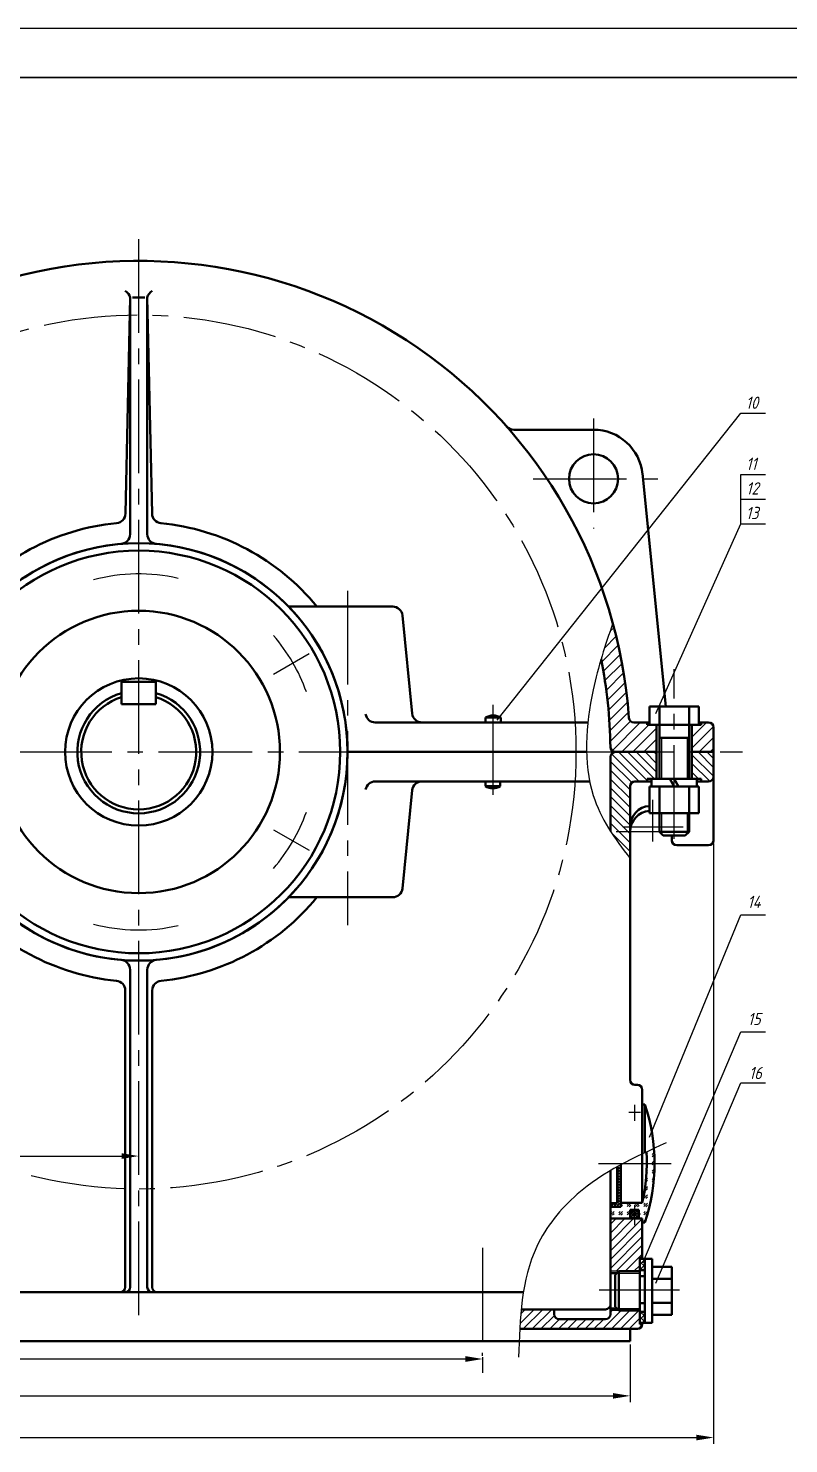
# Model space of a CAD drawing. Header units: millimetres. Extents: x 193 to 2720, y 325 to 2799.
# Drawn here: x 2154.4 to 2309.2, y 775.3 to 1063.5 of the extents above; entities that cross this region are included whole.
import ezdxf

# ---------------------------------------------------------------- set-up
doc = ezdxf.new("R2010")
doc.units = ezdxf.units.MM
doc.linetypes.add('CENTER2', pattern=[28.575, 19.05, -3.175, 3.175, -3.175])
for name, color, linetype in [('标注', 191, 'Continuous'), ('点划线', 151, 'CENTER2'), ('细实线', 7, 'Continuous')]:
    doc.layers.add(name, color=color, linetype=linetype)
doc.layers.add('粗实线', color=7, linetype='Continuous', lineweight=50)
doc.layers.add('轮廓线', color=7, linetype='Continuous', lineweight=35)
doc.styles.get("Standard").update_dxf_attribs({"font": 'gbeitc.shx', "bigfont": 'gbcbig.shx'})
doc.dimstyles.new('副本 ISO-25_处理缩放', dxfattribs={"dimtxt": 3, "dimasz": 3.5, "dimexe": 1.25, "dimexo": 0.625, "dimtad": 1, "dimtoh": 1, "dimlfac": 2, "dimtxsty": 'Standard', "dimcen": 2.5, "dimadec": 0, "dimazin": 0, "dimtfac": 1, "dimtmove": 0, "dimatfit": 3, "dimfxl": 1, "dimarcsym": 0})
pattern_1 = [(45, (1850.3625, 264.5658), (-0.8980256, 0.8980256), [])]
pattern_2 = [(45, (1850.36253, 264.5658), (-0.280633, 0.280633), []), (135, (1850.36253, 264.5658), (-0.280633, -0.280633), [])]

# ---------------------------------------------------------------- blocks, each defined once
blk = doc.blocks.new('*D55')
at = {"layer": 'Defpoints', "color": 0, "transparency": 16777216}
for p in [(2022.9, 792.58), (2246.9, 792.58), (2246.9, 792.58)]:
    blk.add_point(p, dxfattribs=at)
at = {"layer": '标注', "color": 0, "lineweight": -2, "transparency": 16777216}
for p, q in [((2022.9, 793.2), (2022.9, 793.83)), ((2246.9, 793.2), (2246.9, 793.83)), ((2026.4, 792.58), (2243.4, 792.58))]:
    blk.add_line(p, q, dxfattribs=at)
at = {"layer": '标注', "color": 0, "transparency": 16777216}
for points in [[(2026.4, 793.16), (2026.4, 791.99), (2022.9, 792.58)], [(2243.4, 793.16), (2243.4, 791.99), (2246.9, 792.58)]]:
    blk.add_solid(points, dxfattribs=at)
at = {"layer": '标注', "color": 0, "transparency": 16777216, "insert": (2134.9, 794.7), "char_height": 3, "attachment_point": 5}
blk.add_mtext('448', dxfattribs=at)
blk = doc.blocks.new('*D56')
at = {"layer": 'Defpoints', "color": 0, "transparency": 16777216}
for p in [(1992.9, 796.19), (2276.9, 796.19), (2276.9, 785.07)]:
    blk.add_point(p, dxfattribs=at)
at = {"layer": '标注', "color": 0, "lineweight": -2, "transparency": 16777216}
for p, q in [((1992.9, 795.56), (1992.9, 783.82)), ((2276.9, 795.56), (2276.9, 783.82)), ((1996.4, 785.07), (2273.4, 785.07))]:
    blk.add_line(p, q, dxfattribs=at)
at = {"layer": '标注', "color": 0, "transparency": 16777216}
for points in [[(1996.4, 785.65), (1996.4, 784.49), (1992.9, 785.07)], [(2273.4, 785.65), (2273.4, 784.49), (2276.9, 785.07)]]:
    blk.add_solid(points, dxfattribs=at)
at = {"layer": '标注', "color": 0, "transparency": 16777216, "insert": (2134.9, 787.2), "char_height": 3, "attachment_point": 5}
blk.add_mtext('568', dxfattribs=at)
blk = doc.blocks.new('*D57')
at = {"layer": 'Defpoints', "color": 0, "transparency": 16777216}
for p in [(1975.9, 897.19), (2293.9, 898.19), (2293.9, 776.58)]:
    blk.add_point(p, dxfattribs=at)
at = {"layer": '标注', "color": 0, "lineweight": -2, "transparency": 16777216}
for p, q in [((1975.9, 896.56), (1975.9, 775.33)), ((2293.9, 897.56), (2293.9, 775.33)), ((1979.4, 776.58), (2290.4, 776.58))]:
    blk.add_line(p, q, dxfattribs=at)
at = {"layer": '标注', "color": 0, "transparency": 16777216}
for points in [[(1979.4, 777.16), (1979.4, 776), (1975.9, 776.58)], [(2290.4, 777.16), (2290.4, 776), (2293.9, 776.58)]]:
    blk.add_solid(points, dxfattribs=at)
at = {"layer": '标注', "color": 0, "transparency": 16777216, "insert": (2134.9, 778.71), "char_height": 3, "attachment_point": 5}
blk.add_mtext('636', dxfattribs=at)
blk = doc.blocks.new('*D66')
at = {"layer": 'Defpoints', "color": 0, "transparency": 16777216}
for p in [(2058.9, 833.9), (2176.9, 833.9), (2176.9, 833.9)]:
    blk.add_point(p, dxfattribs=at)
at = {"layer": '标注', "color": 0, "lineweight": -2, "transparency": 16777216}
for p, q in [((2058.9, 834.53), (2058.9, 835.15)), ((2062.4, 833.9), (2173.4, 833.9)), ((2176.9, 834.53), (2176.9, 835.15))]:
    blk.add_line(p, q, dxfattribs=at)
at = {"layer": '标注', "color": 0, "transparency": 16777216}
for points in [[(2062.4, 834.48), (2062.4, 833.32), (2058.9, 833.9)], [(2173.4, 834.48), (2173.4, 833.32), (2176.9, 833.9)]]:
    blk.add_solid(points, dxfattribs=at)
at = {"layer": '标注', "color": 0, "transparency": 16777216, "insert": (2117.9, 836.03), "char_height": 3, "width": 6.5, "attachment_point": 5}
blk.add_mtext('236%%P0.036', dxfattribs=at)

msp = doc.modelspace()

# ---------------------------------------------------------------- hatches: boundary and pattern name
at = {"layer": '细实线', "transparency": 33554687}
h = msp.add_hatch(dxfattribs=at)
h.set_pattern_fill('ANSI31', color=256, scale=0.5)
h.set_pattern_definition([(45, (1850.3625, 264.5658), (-1.122532, 1.122532), [])])
edge = h.paths.add_edge_path()
edge.add_spline(control_points=[(2273.4044, 942.3946), (2272.5476, 940.0005), (2271.7374, 937.582), (2271.0144, 935.1177)], knot_values=[17.5602873, 17.5602873, 17.5602873, 17.5602873, 32.88659148, 32.88659148, 32.88659148, 32.88659148], degree=3, periodic=0)
edge.add_arc((2176.8989, 916.1897), 96, 0.590689, 11.371336, ccw=False)
edge.add_arc((2273.8938, 917.1897), 1, 180.590689, 270)
edge.add_line((2273.8938, 916.1897), (2282.2989, 916.1897))
edge.add_line((2282.2989, 916.1897), (2282.2989, 921.6897))
edge.add_line((2282.2989, 921.6897), (2280.3989, 921.6897))
edge.add_line((2280.3989, 921.6897), (2280.3989, 922.1897))
edge.add_line((2280.3989, 922.1897), (2277.6561, 922.1897))
edge.add_arc((2277.6561, 923.1897), 1, 183.974181, 270, ccw=False)
edge.add_arc((2176.8989, 916.1897), 100, 3.974181, 15.191706)
h.paths.add_polyline_path([(2293.8989, 921.1897, 0.41421356), (2292.8989, 922.1897), (2291.3989, 922.1897), (2291.3989, 921.6897), (2289.4989, 921.6897), (2289.4989, 916.1897), (2293.8989, 916.1897)])
h = msp.add_hatch(dxfattribs=at)
h.set_pattern_fill('ANSI31', color=256, scale=0.4, angle=90)
h.set_pattern_definition([(135, (1850.3625, 264.5658), (-0.8980256, -0.8980256), [])])
edge = h.paths.add_edge_path()
edge.add_line((2282.2989, 916.1897), (2273.8989, 916.1897))
edge.add_arc((2273.8989, 915.1897), 1, 90, 180)
edge.add_line((2272.8989, 915.1897), (2272.8989, 900.0669))
edge.add_spline(control_points=[(2272.8989, 900.0669), (2274.0955, 898.1687), (2275.457, 896.3316), (2276.8989, 894.5243)], knot_values=[105.15686779, 105.15686779, 105.15686779, 105.15686779, 118.67335354, 118.67335354, 118.67335354, 118.67335354], degree=3, periodic=0)
edge.add_line((2276.8989, 894.5243), (2276.8989, 909.1897))
edge.add_arc((2277.8989, 909.1897), 1, 90, 180, ccw=False)
edge.add_line((2277.8989, 910.1897), (2280.3989, 910.1897))
edge.add_line((2280.3989, 910.1897), (2280.3989, 910.6897))
edge.add_line((2280.3989, 910.6897), (2282.2989, 910.6897))
edge.add_line((2282.2989, 910.6897), (2282.2989, 916.1897))
h.paths.add_polyline_path([(2293.8989, 916.1897), (2289.4989, 916.1897), (2289.4989, 910.6897), (2291.3989, 910.6897), (2291.3989, 910.1897), (2292.8989, 910.1897, 0.41421356), (2293.8989, 911.1897)])
h = msp.add_hatch(dxfattribs=at)
h.set_pattern_fill('GOST_GLASS', color=256, scale=0.2)
h.set_pattern_definition([(45, (1850.3625, 260.2077), (1.6970563, 0), [1, -1.4]), (45, (1850.7868, 260.2077), (1.6970563, 0), [0.4, -2]), (45, (1850.3625, 260.632), (1.6970563, 0), [0.4, -2])])
h.paths.add_polyline_path([(2281.8989, 832.4042), (2280.3143, 832.4042, -0.05702596), (2279.3989, 824.4042), (2277.8208, 824.4042), (2277.8208, 822.9292), (2278.7083, 822.9292), (2278.7083, 822.0417), (2278.7083, 821.1542), (2279.3989, 821.1542), (2279.3989, 820.4042), (2279.8989, 820.4042, 0.08276253)])
h.paths.add_polyline_path([(2276.9333, 822.9292), (2277.8208, 822.9292), (2277.8208, 824.4042), (2275.0239, 824.4042), (2275.0239, 823.5292), (2272.8989, 823.5292), (2272.8989, 821.1542), (2276.9333, 821.1542), (2276.9333, 822.0417)])
edge = h.paths.add_edge_path()
edge.add_line((2280.5463, 834.8456), (2280.2439, 834.6361))
edge.add_arc((2244.8989, 832.4042), 35.4154, 0, 3.613292, ccw=False)
edge.add_line((2280.3143, 832.4042), (2281.8989, 832.4042))
edge.add_arc((2244.8989, 832.4042), 37, 0, 5.09105)
edge.add_line((2281.753, 835.6875), (2281.4517, 835.4765))
edge.add_line((2281.4517, 835.4765), (2281.1502, 835.2659))
edge.add_line((2281.1502, 835.2659), (2280.8484, 835.0556))
edge.add_line((2280.8484, 835.0556), (2280.5463, 834.8456))
h = msp.add_hatch(dxfattribs=at)
h.set_pattern_fill('ANSI37', color=256, scale=0.125)
h.set_pattern_definition(pattern_2)
edge = h.paths.add_edge_path()
edge.add_spline(control_points=[(2275.0239, 832.1185), (2274.773, 831.9829), (2274.523, 831.846), (2274.2739, 831.7075)], knot_values=[20.33600652, 20.33600652, 20.33600652, 20.33600652, 22.04341974, 22.04341974, 22.04341974, 22.04341974], degree=3, periodic=0)
edge.add_line((2274.2739, 831.7075), (2274.2739, 824.2792))
edge.add_line((2274.2739, 824.2792), (2272.8989, 824.2792))
edge.add_line((2272.8989, 824.2792), (2272.8989, 823.5292))
edge.add_line((2272.8989, 823.5292), (2275.0239, 823.5292))
edge.add_line((2275.0239, 823.5292), (2275.0239, 832.1185))
h = msp.add_hatch(dxfattribs=at)
h.set_pattern_fill('ANSI37', color=256, scale=0.125)
h.set_pattern_definition(pattern_2)
h.paths.add_polyline_path([(2277.8208, 822.9292, 0.41421356), (2276.9333, 822.0417), (2277.8208, 822.0417)])
h.paths.add_polyline_path([(2277.8208, 822.9292), (2277.8208, 822.0417), (2278.7083, 822.0417, 0.41421356)])
h.paths.add_polyline_path([(2278.7083, 822.0417), (2277.8208, 822.0417), (2277.8208, 821.1542, 0.41421356)])
h.paths.add_polyline_path([(2277.8208, 822.0417), (2276.9333, 822.0417, 0.41421356), (2277.8208, 821.1542)])
h = msp.add_hatch(dxfattribs=at)
h.set_pattern_fill('ANSI31', color=256, scale=0.4)
h.set_pattern_definition(pattern_1)
h.paths.add_polyline_path([(2272.8989, 810.4397), (2274.6489, 810.4397), (2276.8989, 810.4397), (2278.8989, 810.4397), (2278.8989, 813.1897), (2279.3989, 813.1897), (2279.3989, 813.4397), (2279.3989, 817.4042), (2279.3989, 819.9042), (2279.3989, 821.1542), (2272.8989, 821.1542)])
h = msp.add_hatch(dxfattribs=at)
h.set_pattern_fill('ANSI37', color=256, scale=0.25)
h.set_pattern_definition([(45, (1850.3625, 264.3158), (-0.561266, 0.561266), []), (135, (1850.3625, 264.3158), (-0.561266, -0.561266), [])])
h.paths.add_polyline_path([(2279.8989, 812.9397), (2278.8989, 812.9397), (2278.8989, 810.6897), (2279.8989, 810.6897)])
h.paths.add_polyline_path([(2278.8989, 799.9397), (2279.8989, 799.9397), (2279.8989, 802.1897), (2278.8989, 802.1897)])
h = msp.add_hatch(dxfattribs=at)
h.set_pattern_fill('ANSI31', color=256, scale=0.4)
h.set_pattern_definition(pattern_1)
edge = h.paths.add_edge_path()
edge.add_line((2254.7323, 802.6897), (2254.6652, 801.9749))
edge.add_line((2254.6652, 801.9749), (2254.6047, 801.2579))
edge.add_line((2254.6047, 801.2579), (2254.5503, 800.5387))
edge.add_line((2254.5503, 800.5387), (2254.5014, 799.8176))
edge.add_line((2254.5014, 799.8176), (2254.4576, 799.0948))
edge.add_line((2254.4576, 799.0948), (2254.4356, 798.6897))
edge.add_line((2254.4356, 798.6897), (2278.1489, 798.6897))
edge.add_line((2278.1489, 798.6897), (2278.3989, 798.6897))
edge.add_arc((2278.3989, 799.6897), 1, 270, 360)
edge.add_line((2279.3989, 799.6897), (2278.8989, 799.6897))
edge.add_line((2278.8989, 799.6897), (2278.8989, 802.4397))
edge.add_line((2278.8989, 802.4397), (2274.6489, 802.4397))
edge.add_line((2274.6489, 802.4397), (2272.8989, 802.4397))
edge.add_line((2272.8989, 802.4397), (2272.8989, 801.6897))
edge.add_arc((2271.8989, 801.6897), 1, -90, 0, ccw=False)
edge.add_line((2271.8989, 800.6897), (2262.4769, 800.6897))
edge.add_arc((2262.4769, 801.6897), 1, 180, 270, ccw=False)
edge.add_line((2261.4769, 801.6897), (2261.4769, 802.6897))
edge.add_line((2261.4769, 802.6897), (2254.7323, 802.6897))

# ---------------------------------------------------------------- linework, layer by layer
msp.add_line((1878.9223, 1063.5471), (2719.9223, 1063.5471))
at = {"layer": '标注'}
for p, q in [((2249.8562, 922.6837), (2299.4359, 985.1832)), ((2299.4359, 985.1832), (2304.4359, 985.1832)), ((2299.4359, 967.6613), (2299.4359, 972.6613)), ((2299.4359, 972.6613), (2304.4359, 972.6613)), ((2299.4359, 962.6613), (2299.4359, 967.6613)), ((2299.4359, 967.6613), (2304.4359, 967.6613)), ((2282.1791, 923.9968), (2299.4359, 962.6613)), ((2299.4359, 962.6613), (2304.4359, 962.6613)), ((2280.8299, 837.7689), (2299.4359, 883.0469)), ((2299.4359, 883.0469), (2304.4359, 883.0469)), ((2279.4798, 812.1338), (2299.4359, 859.2147)), ((2299.4359, 859.2147), (2304.4359, 859.2147)), ((2282.1384, 808.0119), (2299.4359, 848.8204)), ((2299.4359, 848.8204), (2304.4359, 848.8204))]:
    msp.add_line(p, q, dxfattribs=at)
at = {"layer": '点划线'}
for p, q in [((2176.8989, 801.502), (2176.8989, 1020.8068)), ((2269.4769, 984.0759), (2269.4769, 961.7044)), ((2257.1607, 971.8073), (2283.7384, 971.8073)), ((2219.3989, 948.9845), (2219.3989, 880.9153)), ((2204.3262, 932.0248), (2211.5672, 936.2054)), ((2285.8989, 898.5309), (2285.8989, 933.0786)), ((2248.9626, 925.7891), (2248.9626, 907.4627)), ((2248.9626, 924.1302), (2248.9626, 907.731)), ((2009.4819, 916.1897), (2299.7773, 916.1897)), ((2281.5629, 897.9412), (2281.5629, 906.4128)), ((2204.3262, 900.3546), (2211.5672, 896.1739)), ((2287.2565, 899.9397), (2274.1015, 899.9397)), ((2275.4274, 900.9397), (2287.6984, 900.9397)), ((2279.0036, 842.7667), (2276.6515, 842.7667)), ((2277.8208, 844.35), (2277.8208, 841.0473)), ((2270.4485, 832.4042), (2285.2409, 832.4042)), ((2279.0472, 822.0417), (2276.6204, 822.0417)), ((2277.8208, 823.9764), (2277.8208, 819.8062)), ((2246.8989, 815.187), (2246.8989, 787.8412)), ((2270.6118, 806.6897), (2286.9684, 806.6897))]:
    msp.add_line(p, q, dxfattribs=at)
msp.add_circle((2176.8989, 916.1897), 89, dxfattribs=at)
for start, end in [(77.211975, 104.669574), (19.723381, 40.853278), (319.146722, 340.276619), (255.330426, 282.788025)]:
    msp.add_arc((2176.8989, 916.1897), 36.25, start, end, dxfattribs=at)
at = {"layer": '粗实线'}
for p, q in [((2174.1912, 964.7286), (2175.1489, 1008.6977)), ((2175.1489, 1008.6977), (2175.1489, 960.5314)), ((2178.1489, 1008.6977), (2175.6489, 1008.6977)), ((2178.6489, 960.5314), (2178.6489, 1008.6977)), ((2179.6094, 964.7282), (2178.6489, 1008.6977)), ((2269.4769, 981.8073), (2253.2655, 981.8073)), ((2279.4213, 972.8606), (2284.1634, 925.4397)), ((2207.3989, 945.787), (2219.3989, 945.787)), ((2219.3989, 945.787), (2228.589, 945.787)), ((2230.579, 943.986), (2232.5786, 923.9907)), ((2180.3989, 930.4397), (2173.3989, 930.4397)), ((2173.3989, 930.4397), (2173.3989, 925.9397)), ((2180.3989, 925.9397), (2180.3989, 930.4397)), ((2173.3989, 925.9397), (2180.3989, 925.9397)), ((2290.9064, 925.4397), (2280.8914, 925.4397)), ((2280.8914, 925.4397), (2280.8914, 921.6897)), ((2282.8989, 921.6897), (2282.8989, 925.4397)), ((2288.8989, 921.6897), (2288.8989, 925.4397)), ((2290.9064, 921.6897), (2290.9064, 925.4397)), ((2247.4626, 923.1897), (2250.4626, 923.1897)), ((2247.4626, 922.1897), (2247.4626, 923.1897)), ((2248.9626, 923.1897), (2249.2126, 923.1897)), ((2250.4626, 923.1897), (2250.6025, 923.1883)), ((2250.6026, 923.1897), (2250.5926, 922.1897)), ((2234.5686, 922.1897), (2225.0488, 922.1897)), ((2268.318, 922.1897), (2234.5686, 922.1897)), ((2280.8914, 922.1897), (2277.6561, 922.1897)), ((2279.2738, 922.1897), (2277.6561, 922.1897)), ((2280.3989, 921.6897), (2280.3989, 922.1897)), ((2291.3989, 921.6897), (2280.3989, 921.6897)), ((2282.2989, 921.6897), (2282.2989, 910.6897)), ((2282.8989, 921.6897), (2282.8989, 910.6897)), ((2288.8989, 910.6897), (2288.8989, 921.6897)), ((2289.4989, 910.6897), (2289.4989, 921.6897)), ((2292.8989, 922.1897), (2290.9064, 922.1897)), ((2291.3989, 922.1897), (2291.3989, 921.6897)), ((2293.8989, 916.1897), (2293.8989, 921.1897)), ((2288.8989, 919.0647), (2282.8989, 919.0647)), ((2219.3989, 916.1897), (2268.036, 916.1897)), ((2272.8989, 915.1897), (2272.8989, 900.0669)), ((2273.8989, 916.1897), (2282.2989, 916.1897)), ((2289.4989, 916.1897), (2293.8989, 916.1897)), ((2293.8989, 916.1897), (2293.8989, 911.1897)), ((2293.8989, 911.1897), (2293.8989, 898.1897)), ((2234.5686, 910.1897), (2225.0488, 910.1897)), ((2230.579, 888.3934), (2232.5786, 908.3887)), ((2268.6734, 910.1897), (2234.5686, 910.1897)), ((2247.4626, 909.1897), (2247.4626, 910.1897)), ((2247.4626, 909.1897), (2250.4626, 909.1897)), ((2250.4726, 910.1897), (2250.4626, 909.1897)), ((2276.8989, 909.1897), (2276.8989, 869.31)), ((2281.2989, 910.1897), (2277.8989, 910.1897)), ((2291.3989, 910.6897), (2280.3989, 910.6897)), ((2280.3989, 910.6897), (2280.3989, 910.1897)), ((2280.8914, 903.7397), (2280.8914, 909.1397)), ((2280.8914, 909.1397), (2290.9064, 909.1397)), ((2281.2989, 909.1397), (2281.2989, 910.6897)), ((2290.4989, 909.1397), (2281.2989, 909.1397)), ((2282.8989, 903.7397), (2282.8989, 909.1397)), ((2285.004, 910.6897), (2285.8989, 909.1397)), ((2285.8989, 910.6897), (2286.7938, 909.1397)), ((2288.8989, 903.7397), (2288.8989, 909.1397)), ((2290.4989, 910.6897), (2290.4989, 909.1397)), ((2292.8989, 910.1897), (2290.4989, 910.1897)), ((2290.9064, 909.1397), (2290.9064, 903.7397)), ((2291.3989, 910.1897), (2291.3989, 910.6897)), ((2290.9064, 903.7397), (2280.8914, 903.7397)), ((2282.8989, 903.7397), (2282.8989, 899.9397)), ((2288.8989, 899.9397), (2288.8989, 903.7397)), ((2276.8989, 899.9397), (2276.8989, 900.9397)), ((2282.8989, 899.9397), (2283.6489, 899.1897)), ((2282.8989, 899.9397), (2288.8989, 899.9397)), ((2288.8989, 899.9397), (2288.1489, 899.1897)), ((2283.6489, 899.1897), (2288.1489, 899.1897)), ((2285.3989, 898.1897), (2285.3989, 899.1897)), ((2292.8989, 897.1897), (2286.3989, 897.1897)), ((2207.3989, 886.5924), (2219.3989, 886.5924)), ((2219.3989, 886.5924), (2228.589, 886.5924)), ((2175.1489, 807.1897), (2175.1489, 871.848)), ((2178.6489, 807.1897), (2178.6489, 871.848)), ((2174.1489, 807.1897), (2174.1489, 867.6114)), ((2179.6489, 807.1897), (2179.6489, 867.6114)), ((2276.8989, 869.31), (2276.8963, 867.6858)), ((2276.8989, 869.31), (2276.8989, 853.7623)), ((2276.8989, 853.7623), (2276.8989, 849.4042)), ((2277.8989, 848.4042), (2278.3989, 848.4042)), ((2279.3989, 847.4042), (2279.3989, 844.9042)), ((2279.3989, 844.9042), (2279.3989, 843.6542)), ((2279.3989, 844.4042), (2279.8989, 844.4042)), ((2279.3989, 843.6542), (2279.3989, 840.4042)), ((2279.8989, 844.4042), (2279.8989, 834.5673)), ((2279.3989, 840.4042), (2279.3989, 824.4042)), ((2272.8989, 830.9212), (2272.8989, 806.1897)), ((2274.2739, 824.2792), (2274.2739, 831.7075)), ((2275.0239, 823.5292), (2275.0239, 832.1185)), ((2275.0239, 824.4042), (2279.3989, 824.4042)), ((2272.8989, 824.2792), (2274.2739, 824.2792)), ((2272.8989, 823.5292), (2275.0239, 823.5292)), ((2276.9333, 822.0417), (2276.9333, 822.9292)), ((2276.9333, 822.9292), (2278.7083, 822.9292)), ((2276.9333, 822.0417), (2276.9333, 821.1542)), ((2278.7083, 822.0417), (2278.7083, 822.9292)), ((2278.7083, 822.0417), (2278.7083, 821.1542)), ((2279.3989, 821.1542), (2272.8989, 821.1542)), ((2279.3989, 821.1542), (2279.3989, 819.9042)), ((2279.3989, 820.4042), (2279.8989, 820.4042)), ((2279.3989, 819.9042), (2279.3989, 817.4042)), ((2279.3989, 817.4042), (2279.3989, 813.4397)), ((2278.8989, 799.6897), (2278.8989, 813.1897)), ((2278.8989, 813.1897), (2279.3989, 813.1897)), ((2278.8989, 812.9397), (2279.8989, 812.9397)), ((2279.3989, 813.4397), (2279.3989, 812.9397)), ((2279.8989, 812.9397), (2279.8989, 799.9397)), ((2279.8989, 812.9397), (2281.3989, 812.9397)), ((2281.3989, 812.9397), (2281.3989, 799.9397)), ((2274.2429, 810.0337), (2272.8989, 810.0337)), ((2273.8989, 809.6897), (2274.6489, 810.4397)), ((2274.6489, 810.4397), (2276.8989, 810.4397)), ((2274.6489, 810.4397), (2274.6489, 802.4397)), ((2276.8989, 810.4397), (2278.8989, 810.4397)), ((2278.8989, 810.6897), (2279.8989, 810.6897)), ((2281.3989, 811.3397), (2285.3989, 811.3624)), ((2285.3989, 811.3624), (2285.3989, 801.5397)), ((2273.8989, 809.6897), (2273.8989, 803.1897)), ((2279.8989, 809.4147), (2278.8989, 809.4147)), ((2281.4128, 808.8897), (2285.4128, 808.9124)), ((2061.6489, 806.1897), (2174.1489, 806.1897)), ((2174.1489, 806.1897), (2179.6489, 806.1897)), ((2179.6489, 806.1897), (2255.1803, 806.1897)), ((2272.8989, 806.1897), (2272.8989, 805.9397)), ((2272.8989, 805.9397), (2272.8989, 803.6897)), ((2254.7323, 802.6897), (2271.8989, 802.6897)), ((2261.4769, 802.6897), (2261.4769, 801.6897)), ((2272.8989, 803.6897), (2272.8989, 801.6897)), ((2274.2429, 802.8457), (2272.8989, 802.8457)), ((2272.8989, 802.6897), (2272.8989, 801.6897)), ((2273.8989, 803.1897), (2274.6489, 802.4397)), ((2274.6489, 802.4397), (2278.8989, 802.4397)), ((2274.6489, 802.4397), (2276.8989, 802.4397)), ((2279.8989, 803.9647), (2278.8989, 803.9647)), ((2278.8989, 802.1897), (2279.8989, 802.1897)), ((2281.3989, 803.9897), (2285.3989, 803.9897)), ((2281.3989, 801.5397), (2285.3989, 801.5397)), ((2254.435, 798.6897), (2272.8989, 798.6897)), ((2262.4769, 800.6897), (2271.8989, 800.6897)), ((2272.8989, 798.6897), (2278.1489, 798.6897)), ((2276.8989, 797.6897), (2276.8989, 798.6897)), ((2277.8989, 798.6897), (2278.3989, 798.6897)), ((2277.8989, 798.6897), (2278.3989, 798.6897)), ((2279.8989, 799.9397), (2278.8989, 799.9397)), ((2279.3989, 799.6897), (2278.8989, 799.6897)), ((2279.3989, 799.9397), (2279.3989, 799.6897)), ((2281.3989, 799.9397), (2279.8989, 799.9397)), ((1992.8989, 796.1897), (2276.8989, 796.1897)), ((2276.8989, 797.6897), (2276.8989, 796.1897)), ((2276.8989, 797.6897), (2276.8989, 796.1897))]:
    msp.add_line(p, q, dxfattribs=at)
for centre, radius in [((2269.4769, 971.8073), 5), ((2176.8989, 916.1897), 42.5), ((2176.8989, 916.1897), 41), ((2176.8989, 916.1897), 28.75), ((2176.8989, 916.1897), 15), ((2277.8208, 822.0417), 0.8875)]:
    msp.add_circle(centre, radius, dxfattribs=at)
for centre, radius, start, end in [((2176.8989, 916.1897), 100, 3.974181, 106.74637), ((2173.1878, 1008.3055), 2, 11.309932, 61.309932), ((2180.6101, 1008.3055), 2, 118.690068, 168.690068), ((2253.2655, 983.8073), 2, 221.522783, 270), ((2269.4769, 971.8073), 10, 5.375211, 90), ((2176.8989, 916.1897), 46.81, 95.53427, 140.78101), ((2172.1916, 964.7722), 2, 275.53427, 358.752145), ((2181.6089, 964.7719), 2, 181.251378, 264.462533), ((2176.8989, 916.1897), 46.81, 39.21899, 84.462533), ((2173.1489, 960.5314), 2, 274.834029, 0), ((2180.6489, 960.5314), 2, 180, 265.165971), ((2176.8989, 916.1897), 42.5, 274.834029, 265.165971), ((2228.589, 943.787), 2, 5.710593, 90), ((2176.8989, 916.1897), 96, 0.590689, 11.371336), ((2176.8989, 916.1897), 12.5, 106.260205, 73.739795), ((2176.8989, 916.1897), 11.7, 107.406275, 72.593725), ((2225.0488, 924.1897), 2, 189.433393, 270), ((2234.5686, 924.1897), 2, 185.710593, 270), ((2249.0326, 920.4704), 3.14, 60, 120), ((2277.6561, 923.1897), 1, 183.974181, 270), ((2292.8989, 921.1897), 1, 0, 90), ((2273.8938, 917.1897), 1, 180.590689, 270), ((2273.8989, 915.1897), 1, 90, 180), ((2292.8989, 911.1897), 1, 270, 0), ((2225.0488, 908.1897), 2, 90, 170.566607), ((2234.5686, 908.1897), 2, 90, 174.289407), ((2248.9626, 911.7878), 3, 240, 300), ((2277.8989, 909.1897), 1, 90, 180), ((2281.1489, 900.9397), 4.25, 93.473578, 180), ((2281.1489, 899.9397), 4.25, 93.473578, 180), ((2286.3989, 898.1897), 1, 180, 270), ((2292.8989, 898.1897), 1, 270, 0), ((2228.589, 888.5924), 2, 270, 354.289407), ((2176.8989, 916.1897), 46.81, 219.21899, 264.415355), ((2176.8989, 916.1897), 46.81, 275.584645, 320.78101), ((2173.1489, 871.848), 2, 0, 85.165971), ((2180.6489, 871.848), 2, 94.834029, 180), ((2172.1489, 867.6114), 2, 0, 84.415355), ((2181.6489, 867.6114), 2, 95.584645, 180), ((2277.8963, 867.6858), 1, 180, 184.168064), ((2277.8989, 849.4042), 1, 180, 270), ((2278.3989, 847.4042), 1, 0, 90), ((2244.8989, 832.4042), 37, 341.075356, 18.924644), ((2244.8989, 832.4042), 35.4154, 346.944753, 3.761312), ((2173.1489, 807.1897), 1, 270, 0), ((2174.1489, 807.1897), 1, 270, 0), ((2179.6489, 807.1897), 1, 180, 270), ((2180.6489, 807.1897), 1, 180, 270), ((2262.4769, 801.6897), 1, 180, 270), ((2271.8989, 803.6897), 1, 270, 0), ((2271.8989, 801.6897), 1, 270, 0), ((2278.3989, 799.6897), 1, 270, 0)]:
    msp.add_arc(centre, radius, start, end, dxfattribs=at)
at = {"layer": '细实线'}
for p, q in [((2283.3049, 919.0647), (2283.3049, 910.6897)), ((2288.4929, 919.0647), (2288.4929, 910.6897)), ((2283.3049, 903.7397), (2283.3049, 899.5337)), ((2288.4929, 903.7397), (2288.4929, 899.5337)), ((2272.8989, 823.5292), (2272.8989, 824.5292)), ((2272.8989, 823.5292), (2272.8989, 824.2792)), ((2274.6489, 810.4397), (2272.8989, 810.4397)), ((2274.2429, 810.0337), (2278.8989, 810.0337)), ((2274.6489, 802.4397), (2272.8989, 802.4397)), ((2274.2429, 802.8457), (2278.8989, 802.8457))]:
    msp.add_line(p, q, dxfattribs=at)
msp.add_open_spline([(2273.4044, 942.3946), (2271.8333, 938.0047), (2268.2539, 926.6871), (2266.8744, 908.6539), (2273.6995, 898.5345), (2276.8989, 894.5243)], degree=3, knots=[17.5602873, 17.5602873, 17.5602873, 17.5602873, 45.66326101, 88.68158016, 118.67335354, 118.67335354, 118.67335354, 118.67335354], dxfattribs=at)
msp.add_spline([(2284.2508, 836.5762), (2266.129, 826.1136), (2257.9323, 815.5115), (2254.2134, 792.9218)], degree=3, dxfattribs=at)
at = {"layer": '轮廓线'}
msp.add_line((1903.9223, 1053.5471), (2709.9223, 1053.5471), dxfattribs=at)

# ---------------------------------------------------------------- texts
at = {"layer": '标注', "char_height": 2.5, "attachment_point": 1}
for s, insert in [('10', (2300.4505, 988.5483)), ('11', (2300.516, 976.1102)), ('12', (2300.5452, 971.1077)), ('13', (2300.4867, 966.1053)), ('14', (2300.7877, 886.9055)), ('15', (2300.8687, 863.0633)), ('16', (2301.1104, 852.0646))]:
    msp.add_mtext_dynamic_manual_height_columns(s, width=4.336281, gutter_width=6.25, heights=[0], dxfattribs=dict(at, insert=insert))

# ---------------------------------------------------------------- dimensions: what is measured, and where the dimension line sits
at = {"layer": '标注'}
dim = msp.add_linear_dim(base=(2293.8989, 776.5805), p1=(1975.8989, 897.1897), p2=(2293.8989, 898.1897), angle=180, dimstyle='副本 ISO-25_处理缩放', dxfattribs=at)
dim.commit()
dim.dimension.update_dxf_attribs({"geometry": '*D57', "text_midpoint": (2134.8989, 778.7055)})
dim = msp.add_linear_dim(base=(2176.8989, 833.9002), p1=(2058.8989, 833.9002), p2=(2176.8989, 833.9002), angle=180, text='<>%%P0.036', dimstyle='副本 ISO-25_处理缩放', dxfattribs=at)
dim.commit()
dim.dimension.update_dxf_attribs({"geometry": '*D66', "text_midpoint": (2117.8989, 836.0252)})
for base, p1, p2, picture, middle in [((2276.8989, 785.0702), (1992.8989, 796.1897), (2276.8989, 796.1897), '*D56', (2134.8989, 787.1952)), ((2246.8989, 792.5771), (2022.8989, 792.5771), (2246.8989, 792.5771), '*D55', (2134.8989, 794.7021))]:
    dim = msp.add_linear_dim(base=base, p1=p1, p2=p2, dimstyle='副本 ISO-25_处理缩放', dxfattribs=at)
    dim.commit()
    dim.dimension.update_dxf_attribs({"geometry": picture, "text_midpoint": middle})

doc.saveas('drawing.dxf')
